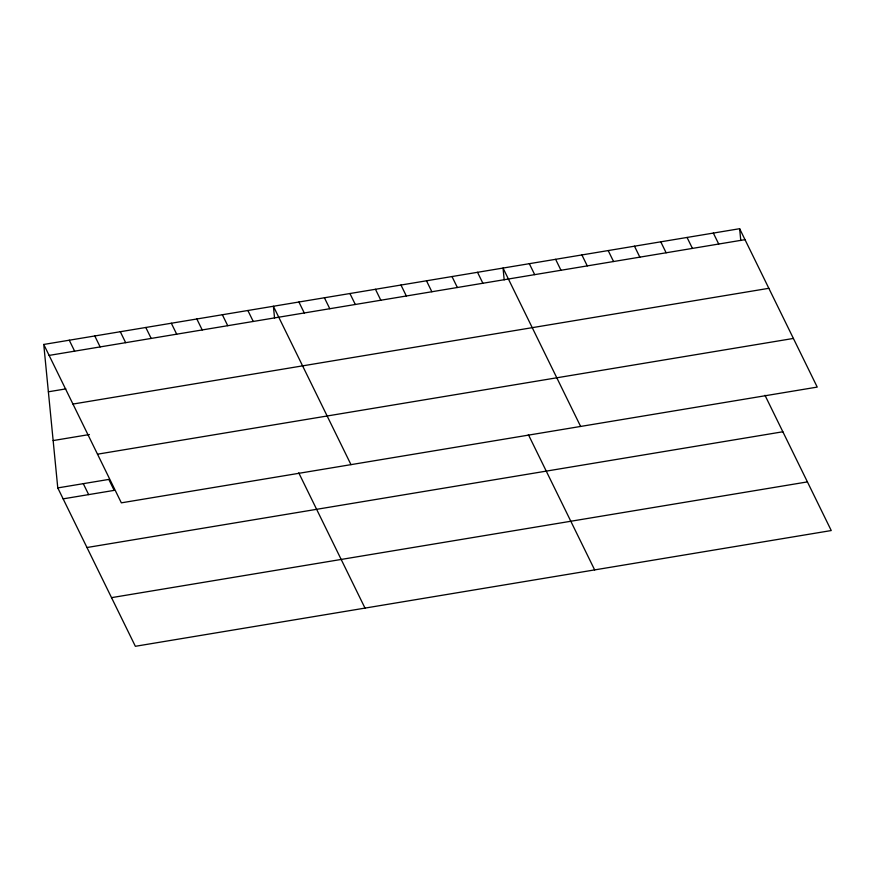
<?xml version="1.0" encoding="UTF-8"?>
<svg xmlns="http://www.w3.org/2000/svg" width="875" height="875" viewBox="0 0 875 875"><rect width="100%" height="100%" fill="white"/><g stroke="black" fill="none" stroke-linecap="round" stroke-linejoin="round"><path stroke-width="1.31" d="M43.75 344.455L739.638 228.703L817.228 387.089L121.341 502.841L43.75 344.455L57.772 487.911L135.363 646.297L831.25 530.545L764.98 395.281M49.12 355.403L744.997 239.662M48.377 391.792L65.833 388.894M72.953 404.064L768.83 288.312M53.145 440.573L89.403 434.536M97.508 454.191L793.395 338.439M57.772 487.911L108.806 479.423L114.177 490.372L63.142 498.859M86.975 547.52L782.862 431.769M111.53 597.647L807.417 481.895M713.344 233.078L718.714 244.027M687.05 237.453L692.42 248.402M660.767 241.817L666.127 252.777M634.473 246.192L639.844 257.152M608.191 250.567L613.55 261.527M581.897 254.942L587.267 265.891M555.614 259.317L560.973 270.266M529.32 263.681L534.691 274.641M580.628 426.442L503.038 268.056L504.186 279.891M477.52 272.3L482.88 283.259M452.003 276.544L457.363 287.503M528.38 434.634L594.65 569.898M426.486 280.788L431.856 291.747M400.969 285.031L406.339 295.991M375.452 289.275L380.822 300.234M349.934 293.53L355.305 304.478M324.417 297.773L329.787 308.722M298.911 302.017L304.27 312.966M350.984 464.647L273.394 306.261L274.553 318.095M247.877 310.505L253.247 321.453M222.359 314.748L227.73 325.697M298.747 472.828L365.006 608.103M196.842 318.992L202.213 329.941M171.325 323.236L176.695 334.184M145.808 327.48L151.178 338.428M120.302 331.723L125.661 342.672M94.784 335.967L100.144 346.916M69.267 340.211L74.627 351.159M83.289 483.667L88.659 494.616M739.638 228.703L740.786 240.537"/></g></svg>
